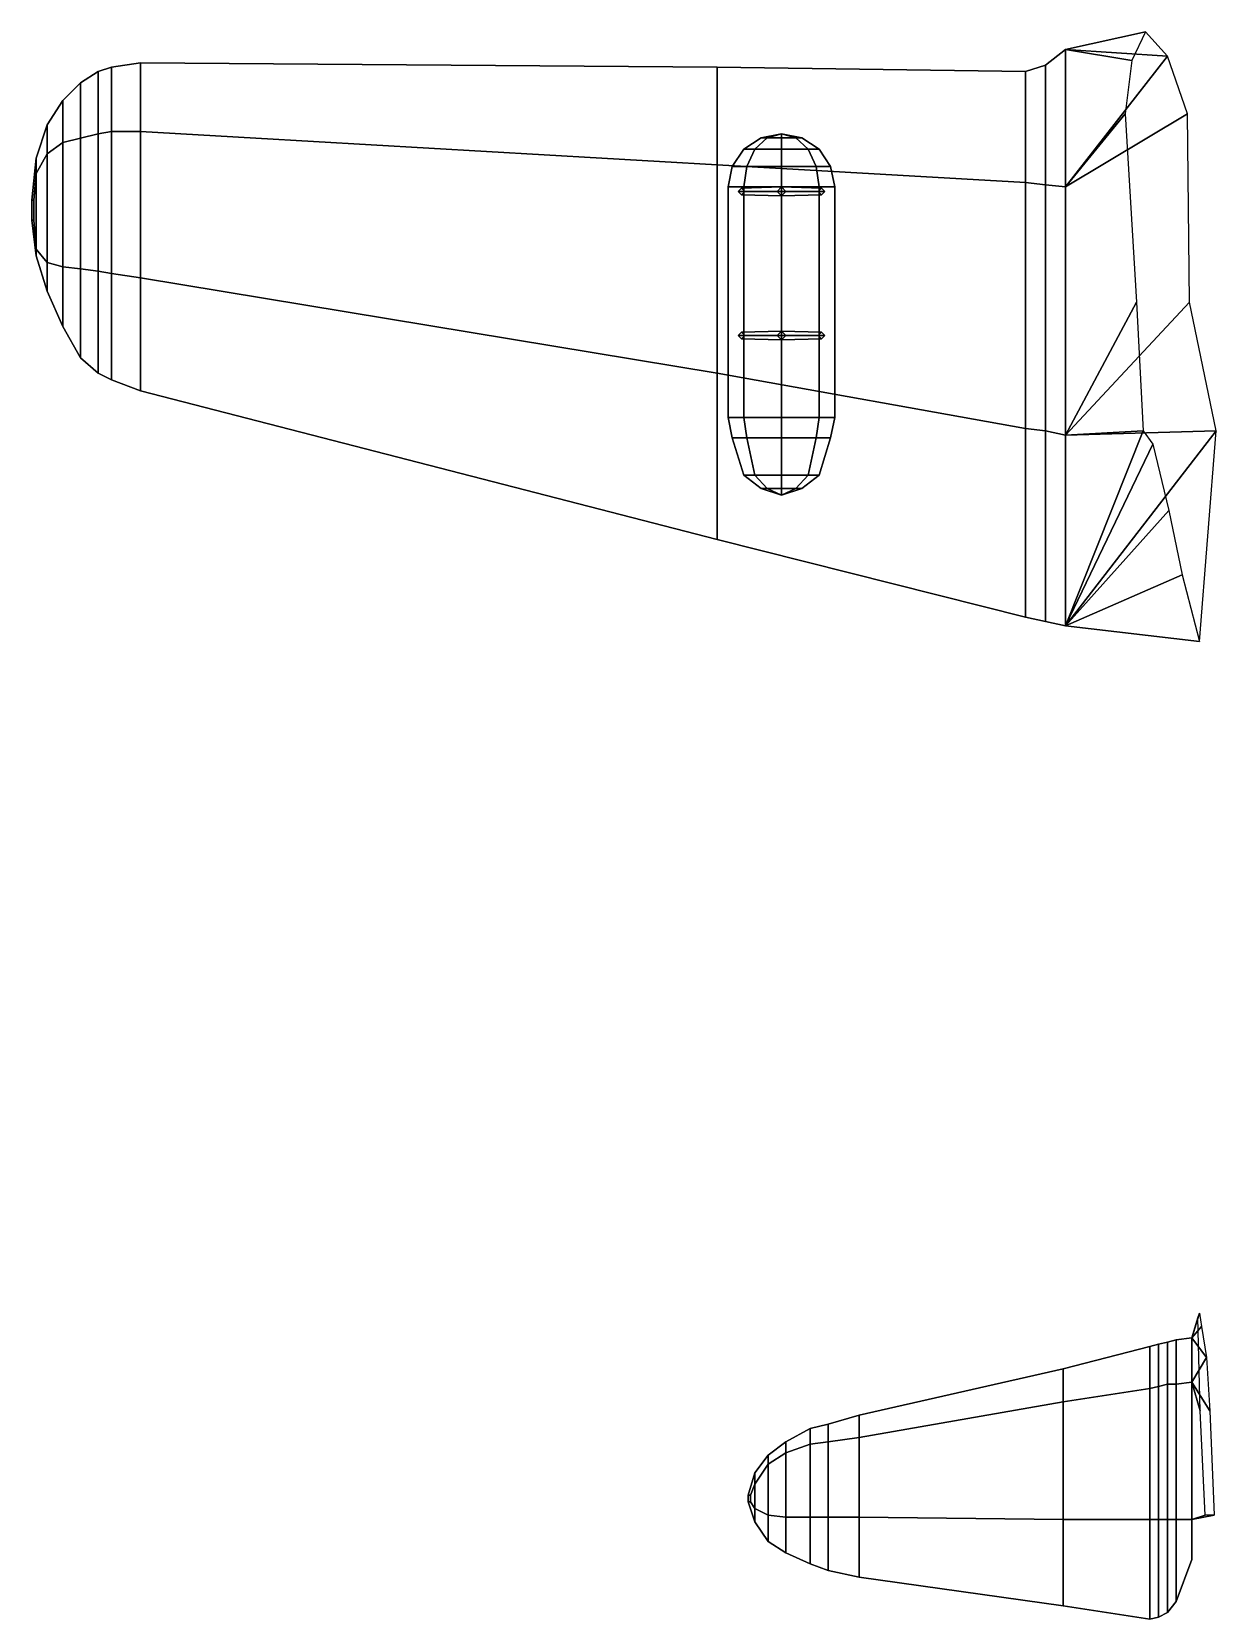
# Model space of a CAD drawing. Extents: x -5.39 to -0.05, y -4.24 to 2.92.
import ezdxf

# ---------------------------------------------------------------- set-up
doc = ezdxf.new("R2010")
doc.units = 0
doc.layers.add('WING2', color=1, linetype='CONTINUOUS')

msp = doc.modelspace()

# ---------------------------------------------------------------- linework, layer by layer
at = {"layer": 'WING2'}
for points in [[(-0.73, 2.84, -0.33), (-0.269, 2.81, -0.5469), (-0.3691, 2.92, -0.4783), (-0.73, 2.84, -0.33)], [(-0.73, 2.84, -0.33), (-0.3691, 2.92, -0.4783), (-0.4307, 2.79, -0.3748), (-0.73, 2.84, -0.33)], [(-0.82, 2.77, -0.32), (-0.73, 2.84, -0.33), (-0.73, 2.22, -0.13), (-0.82, 2.23, -0.12)], [(-0.82, 2.23, -0.53), (-0.73, 2.22, -0.54), (-0.73, 2.84, -0.33), (-0.82, 2.77, -0.32)], [(-0.73, 2.84, -0.33), (-0.73, 2.22, -0.54), (-0.269, 2.81, -0.5469), (-0.73, 2.84, -0.33)], [(-0.73, 2.84, -0.33), (-0.4307, 2.79, -0.3748), (-0.46, 2.55, -0.24), (-0.73, 2.22, -0.13)], [(-0.73, 2.22, -0.54), (-0.18, 2.55, -0.57), (-0.269, 2.81, -0.5469), (-0.73, 2.22, -0.54)], [(-5.17, 2.44, 0.06), (-5.09, 2.46, 0.05), (-5.09, 2.74, 0.12), (-5.17, 2.69, 0.13)], [(-5.17, 2.69, 0.13), (-5.09, 2.74, 0.12), (-5.09, 2.46, 0.19), (-5.17, 2.44, 0.2)], [(-5.09, 2.46, 0.05), (-5.03, 2.47, 0.04), (-5.03, 2.76, 0.11), (-5.09, 2.74, 0.12)], [(-5.09, 2.74, 0.12), (-5.03, 2.76, 0.11), (-5.03, 2.47, 0.19), (-5.09, 2.46, 0.19)], [(-5.03, 2.47, 0.04), (-4.9, 2.47, 0.02), (-4.9, 2.78, 0.1), (-5.03, 2.76, 0.11)], [(-5.03, 2.76, 0.11), (-4.9, 2.78, 0.1), (-4.9, 2.47, 0.18), (-5.03, 2.47, 0.19)], [(-4.9, 2.47, 0.02), (-2.3, 2.32, -0.33), (-2.3, 2.76, -0.16), (-4.9, 2.78, 0.1)], [(-4.9, 2.78, 0.1), (-2.3, 2.76, -0.16), (-2.3, 2.32), (-4.9, 2.47, 0.18)], [(-2.3, 2.76, -0.16), (-0.91, 2.74, -0.31), (-0.91, 2.24, -0.11), (-2.3, 2.32)], [(-2.3, 2.32, -0.33), (-0.91, 2.24, -0.52), (-0.91, 2.74, -0.31), (-2.3, 2.76, -0.16)], [(-0.91, 2.74, -0.31), (-0.82, 2.77, -0.32), (-0.82, 2.23, -0.12), (-0.91, 2.24, -0.11)], [(-0.91, 2.24, -0.52), (-0.82, 2.23, -0.53), (-0.82, 2.77, -0.32), (-0.91, 2.74, -0.31)], [(-5.25, 2.42, 0.08), (-5.17, 2.44, 0.06), (-5.17, 2.69, 0.13), (-5.25, 2.61, 0.14)], [(-5.25, 2.61, 0.14), (-5.17, 2.69, 0.13), (-5.17, 2.44, 0.2), (-5.25, 2.42, 0.2)], [(-5.32, 2.37, 0.1), (-5.25, 2.42, 0.08), (-5.25, 2.61, 0.14), (-5.32, 2.5, 0.15)], [(-5.32, 2.5, 0.15), (-5.25, 2.61, 0.14), (-5.25, 2.42, 0.2), (-5.32, 2.37, 0.19)], [(-0.46, 2.55, -0.24), (-0.41, 1.7, -0.24), (-0.73, 1.1, -0.13), (-0.73, 2.22, -0.13)], [(-0.73, 1.1, -0.54), (-0.17, 1.7, -0.57), (-0.18, 2.55, -0.57), (-0.73, 2.22, -0.54)], [(-5.37, 2.28, 0.12), (-5.32, 2.37, 0.1), (-5.32, 2.5, 0.15), (-5.37, 2.35, 0.15)], [(-5.37, 2.35, 0.15), (-5.32, 2.5, 0.15), (-5.32, 2.37, 0.19), (-5.37, 2.28, 0.19)], [(-5.25, 1.86, 0.08), (-5.17, 1.85, 0.06), (-5.17, 2.44, 0.06), (-5.25, 2.42, 0.08)], [(-5.17, 2.44, 0.2), (-5.17, 1.85, 0.2), (-5.25, 1.86, 0.2), (-5.25, 2.42, 0.2)], [(-5.17, 1.85, 0.06), (-5.09, 1.84, 0.05), (-5.09, 2.46, 0.05), (-5.17, 2.44, 0.06)], [(-5.09, 2.46, 0.19), (-5.09, 1.84, 0.19), (-5.17, 1.85, 0.2), (-5.17, 2.44, 0.2)], [(-5.09, 1.84, 0.05), (-5.03, 1.83, 0.04), (-5.03, 2.47, 0.04), (-5.09, 2.46, 0.05)], [(-5.03, 2.47, 0.19), (-5.03, 1.83, 0.19), (-5.09, 1.84, 0.19), (-5.09, 2.46, 0.19)], [(-5.03, 1.83, 0.04), (-4.9, 1.81, 0.02), (-4.9, 2.47, 0.02), (-5.03, 2.47, 0.04)], [(-4.9, 2.47, 0.18), (-4.9, 1.81, 0.18), (-5.03, 1.83, 0.19), (-5.03, 2.47, 0.19)], [(-4.9, 1.81, 0.02), (-2.3, 1.38, -0.33), (-2.3, 2.32, -0.33), (-4.9, 2.47, 0.02)], [(-2.3, 2.32), (-2.3, 1.38), (-4.9, 1.81, 0.18), (-4.9, 2.47, 0.18)], [(-2.0749, 2.4417, -0.7751), (-2.13, 2.3897, -0.72), (-2.1797, 2.3897, -0.84), (-2.1018, 2.4417, -0.84)], [(-2.1018, 2.4417, -0.84), (-2.1797, 2.3897, -0.84), (-2.13, 2.3897, -0.96), (-2.0749, 2.4417, -0.9049)], [(-2.01, 2.4417, -0.7482), (-2.01, 2.3897, -0.6703), (-2.13, 2.3897, -0.72), (-2.0749, 2.4417, -0.7751)], [(-2.0749, 2.4417, -0.9049), (-2.13, 2.3897, -0.96), (-2.01, 2.3897, -1.0097), (-2.01, 2.4417, -0.9318)], [(-2.01, 2.46, -0.84), (-2.0749, 2.4417, -0.7751), (-2.1018, 2.4417, -0.84), (-2.01, 2.46, -0.84)], [(-2.01, 2.46, -0.84), (-2.1018, 2.4417, -0.84), (-2.0749, 2.4417, -0.9049), (-2.01, 2.46, -0.84)], [(-2.01, 2.46, -0.84), (-2.01, 2.4417, -0.7482), (-2.0749, 2.4417, -0.7751), (-2.01, 2.46, -0.84)], [(-2.01, 2.46, -0.84), (-2.0749, 2.4417, -0.9049), (-2.01, 2.4417, -0.9318), (-2.01, 2.46, -0.84)], [(-2.01, 2.46, -0.84), (-1.9451, 2.4417, -0.7751), (-2.01, 2.4417, -0.7482), (-2.01, 2.46, -0.84)], [(-2.01, 2.46, -0.84), (-1.9182, 2.4417, -0.84), (-1.9451, 2.4417, -0.7751), (-2.01, 2.46, -0.84)], [(-2.01, 2.46, -0.84), (-1.9451, 2.4417, -0.9049), (-1.9182, 2.4417, -0.84), (-2.01, 2.46, -0.84)], [(-2.01, 2.46, -0.84), (-2.01, 2.4417, -0.9318), (-1.9451, 2.4417, -0.9049), (-2.01, 2.46, -0.84)], [(-1.9451, 2.4417, -0.7751), (-1.89, 2.3897, -0.72), (-2.01, 2.3897, -0.6703), (-2.01, 2.4417, -0.7482)], [(-2.01, 2.4417, -0.9318), (-2.01, 2.3897, -1.0097), (-1.89, 2.3897, -0.96), (-1.9451, 2.4417, -0.9049)], [(-1.9182, 2.4417, -0.84), (-1.8403, 2.3897, -0.84), (-1.89, 2.3897, -0.72), (-1.9451, 2.4417, -0.7751)], [(-1.9451, 2.4417, -0.9049), (-1.89, 2.3897, -0.96), (-1.8403, 2.3897, -0.84), (-1.9182, 2.4417, -0.84)], [(-5.32, 2.37, 0.19), (-5.32, 1.88, 0.19), (-5.37, 1.94, 0.19), (-5.37, 2.28, 0.19)], [(-5.37, 1.94, 0.12), (-5.32, 1.88, 0.1), (-5.32, 2.37, 0.1), (-5.37, 2.28, 0.12)], [(-5.32, 1.88, 0.1), (-5.25, 1.86, 0.08), (-5.25, 2.42, 0.08), (-5.32, 2.37, 0.1)], [(-5.25, 2.42, 0.2), (-5.25, 1.86, 0.2), (-5.32, 1.88, 0.19), (-5.32, 2.37, 0.19)], [(-2.1797, 2.3897, -0.84), (-2.2317, 2.3118, -0.84), (-2.1668, 2.3118, -0.9968), (-2.13, 2.3897, -0.96)], [(-2.13, 2.3897, -0.72), (-2.1668, 2.3118, -0.6832), (-2.2317, 2.3118, -0.84), (-2.1797, 2.3897, -0.84)], [(-2.13, 2.3897, -0.96), (-2.1668, 2.3118, -0.9968), (-2.01, 2.3118, -1.0617), (-2.01, 2.3897, -1.0097)], [(-2.01, 2.3897, -0.6703), (-2.01, 2.3118, -0.6183), (-2.1668, 2.3118, -0.6832), (-2.13, 2.3897, -0.72)], [(-2.01, 2.3897, -1.0097), (-2.01, 2.3118, -1.0617), (-1.8532, 2.3118, -0.9968), (-1.89, 2.3897, -0.96)], [(-1.89, 2.3897, -0.72), (-1.8532, 2.3118, -0.6832), (-2.01, 2.3118, -0.6183), (-2.01, 2.3897, -0.6703)], [(-1.89, 2.3897, -0.96), (-1.8532, 2.3118, -0.9968), (-1.7883, 2.3118, -0.84), (-1.8403, 2.3897, -0.84)], [(-1.8403, 2.3897, -0.84), (-1.7883, 2.3118, -0.84), (-1.8532, 2.3118, -0.6832), (-1.89, 2.3897, -0.72)], [(-5.38, 2.16, 0.13), (-5.37, 2.28, 0.12), (-5.37, 2.35, 0.15), (-5.39, 2.16, 0.15)], [(-5.39, 2.16, 0.15), (-5.37, 2.35, 0.15), (-5.37, 2.28, 0.19), (-5.38, 2.16, 0.18)], [(-0.91, 2.24, -0.11), (-0.91, 1.13, -0.11), (-2.3, 1.38), (-2.3, 2.32)], [(-2.3, 1.38, -0.33), (-0.91, 1.13, -0.52), (-0.91, 2.24, -0.52), (-2.3, 2.32, -0.33)], [(-2.1668, 2.3118, -0.6832), (-2.1797, 2.22, -0.6703), (-2.25, 2.22, -0.84), (-2.2317, 2.3118, -0.84)], [(-2.2317, 2.3118, -0.84), (-2.25, 2.22, -0.84), (-2.1797, 2.22, -1.0097), (-2.1668, 2.3118, -0.9968)], [(-2.1668, 2.3118, -0.9968), (-2.1797, 2.22, -1.0097), (-2.01, 2.22, -1.08), (-2.01, 2.3118, -1.0617)], [(-2.01, 2.3118, -0.6183), (-2.01, 2.22, -0.6), (-2.1797, 2.22, -0.6703), (-2.1668, 2.3118, -0.6832)], [(-2.01, 2.3118, -1.0617), (-2.01, 2.22, -1.08), (-1.8403, 2.22, -1.0097), (-1.8532, 2.3118, -0.9968)], [(-1.8532, 2.3118, -0.6832), (-1.8403, 2.22, -0.6703), (-2.01, 2.22, -0.6), (-2.01, 2.3118, -0.6183)], [(-1.7883, 2.3118, -0.84), (-1.77, 2.22, -0.84), (-1.8403, 2.22, -0.6703), (-1.8532, 2.3118, -0.6832)], [(-1.8532, 2.3118, -0.9968), (-1.8403, 2.22, -1.0097), (-1.77, 2.22, -0.84), (-1.7883, 2.3118, -0.84)], [(-5.37, 2.28, 0.19), (-5.37, 1.94, 0.19), (-5.38, 2.07, 0.18), (-5.38, 2.16, 0.18)], [(-5.38, 2.07, 0.13), (-5.37, 1.94, 0.12), (-5.37, 2.28, 0.12), (-5.38, 2.16, 0.13)], [(-2.25, 2.22, -0.84), (-2.1797, 2.22, -0.6703), (-2.1797, 1.18, -0.6703), (-2.25, 1.18, -0.84)], [(-2.1797, 2.22, -1.0097), (-2.25, 2.22, -0.84), (-2.25, 1.18, -0.84), (-2.1797, 1.18, -1.0097)], [(-2.01, 2.22, -0.57), (-2.03, 2.2, -0.57), (-2.205, 2.2, -0.67), (-2.19, 2.215, -0.67)], [(-2.01, 2.2, -0.5808), (-2.01, 2.22, -0.57), (-2.19, 2.215, -0.67), (-2.175, 2.2, -0.67)], [(-2.01, 2.22, -1.08), (-2.1797, 2.22, -1.0097), (-2.1797, 1.18, -1.0097), (-2.01, 1.18, -1.08)], [(-2.1797, 2.22, -0.6703), (-2.01, 2.22, -0.6), (-2.01, 1.18, -0.6), (-2.1797, 1.18, -0.6703)], [(-2.03, 2.2, -0.57), (-2.01, 2.22, -0.57), (-2.01, 2.22, -0.36), (-2.03, 2.2, -0.36)], [(-1.8403, 2.22, -1.0097), (-2.01, 2.22, -1.08), (-2.01, 1.18, -1.08), (-1.8403, 1.18, -1.0097)], [(-2.01, 2.22, -0.57), (-1.99, 2.2, -0.57), (-1.99, 2.2, -0.37), (-2.01, 2.22, -0.36)], [(-2.01, 2.22, -0.6), (-1.8403, 2.22, -0.6703), (-1.8403, 1.18, -0.6703), (-2.01, 1.18, -0.6)], [(-1.99, 2.2, -0.57), (-2.01, 2.22, -0.57), (-1.83, 2.215, -0.67), (-1.815, 2.2, -0.67)], [(-2.01, 2.22, -0.57), (-2.01, 2.2, -0.5808), (-1.845, 2.2, -0.67), (-1.83, 2.215, -0.67)], [(-1.8403, 2.22, -0.6703), (-1.77, 2.22, -0.84), (-1.77, 1.18, -0.84), (-1.8403, 1.18, -0.6703)], [(-1.77, 2.22, -0.84), (-1.8403, 2.22, -1.0097), (-1.8403, 1.18, -1.0097), (-1.77, 1.18, -0.84)], [(-0.91, 1.13, -0.52), (-0.82, 1.12, -0.53), (-0.82, 2.23, -0.53), (-0.91, 2.24, -0.52)], [(-0.82, 2.23, -0.12), (-0.82, 1.12, -0.12), (-0.91, 1.13, -0.11), (-0.91, 2.24, -0.11)], [(-0.82, 1.12, -0.53), (-0.73, 1.1, -0.54), (-0.73, 2.22, -0.54), (-0.82, 2.23, -0.53)], [(-0.73, 2.22, -0.13), (-0.73, 1.1, -0.13), (-0.82, 1.12, -0.12), (-0.82, 2.23, -0.12)], [(-5.39, 2.16, 0.15), (-5.39, 2.07, 0.15), (-5.38, 2.07, 0.13), (-5.38, 2.16, 0.13)], [(-5.38, 2.16, 0.18), (-5.38, 2.07, 0.18), (-5.39, 2.07, 0.15), (-5.39, 2.16, 0.15)], [(-2.03, 2.2, -0.57), (-2.01, 2.18, -0.57), (-2.19, 2.185, -0.67), (-2.205, 2.2, -0.67)], [(-2.01, 2.18, -0.57), (-2.01, 2.2, -0.5808), (-2.175, 2.2, -0.67), (-2.19, 2.185, -0.67)], [(-2.01, 2.18, -0.57), (-2.03, 2.2, -0.57), (-2.03, 2.2, -0.36), (-2.01, 2.18, -0.36)], [(-1.99, 2.2, -0.57), (-2.01, 2.18, -0.57), (-2.01, 2.18, -0.36), (-1.99, 2.2, -0.37)], [(-2.01, 2.2, -0.5808), (-2.01, 2.18, -0.57), (-1.83, 2.185, -0.67), (-1.845, 2.2, -0.67)], [(-2.01, 2.18, -0.57), (-1.99, 2.2, -0.57), (-1.815, 2.2, -0.67), (-1.83, 2.185, -0.67)], [(-5.39, 2.07, 0.15), (-5.37, 1.91, 0.15), (-5.37, 1.94, 0.12), (-5.38, 2.07, 0.13)], [(-5.38, 2.07, 0.18), (-5.37, 1.94, 0.19), (-5.37, 1.91, 0.15), (-5.39, 2.07, 0.15)], [(-5.37, 1.91, 0.15), (-5.32, 1.75, 0.15), (-5.32, 1.88, 0.1), (-5.37, 1.94, 0.12)], [(-5.37, 1.94, 0.19), (-5.32, 1.88, 0.19), (-5.32, 1.75, 0.15), (-5.37, 1.91, 0.15)], [(-5.32, 1.75, 0.15), (-5.25, 1.59, 0.14), (-5.25, 1.86, 0.08), (-5.32, 1.88, 0.1)], [(-5.32, 1.88, 0.19), (-5.25, 1.86, 0.2), (-5.25, 1.59, 0.14), (-5.32, 1.75, 0.15)], [(-5.25, 1.59, 0.14), (-5.17, 1.45, 0.13), (-5.17, 1.85, 0.06), (-5.25, 1.86, 0.08)], [(-5.25, 1.86, 0.2), (-5.17, 1.85, 0.2), (-5.17, 1.45, 0.13), (-5.25, 1.59, 0.14)], [(-5.17, 1.45, 0.13), (-5.09, 1.38, 0.12), (-5.09, 1.84, 0.05), (-5.17, 1.85, 0.06)], [(-5.17, 1.85, 0.2), (-5.09, 1.84, 0.19), (-5.09, 1.38, 0.12), (-5.17, 1.45, 0.13)], [(-5.09, 1.38, 0.12), (-5.03, 1.35, 0.11), (-5.03, 1.83, 0.04), (-5.09, 1.84, 0.05)], [(-5.09, 1.84, 0.19), (-5.03, 1.83, 0.19), (-5.03, 1.35, 0.11), (-5.09, 1.38, 0.12)], [(-5.03, 1.35, 0.11), (-4.9, 1.3, 0.1), (-4.9, 1.81, 0.02), (-5.03, 1.83, 0.04)], [(-5.03, 1.83, 0.19), (-4.9, 1.81, 0.18), (-4.9, 1.3, 0.1), (-5.03, 1.35, 0.11)], [(-4.9, 1.81, 0.18), (-2.3, 1.38), (-2.3, 0.63, -0.16), (-4.9, 1.3, 0.1)], [(-4.9, 1.3, 0.1), (-2.3, 0.63, -0.16), (-2.3, 1.38, -0.33), (-4.9, 1.81, 0.02)], [(-0.73, 1.1, -0.54), (-0.05, 1.12, -0.6), (-0.17, 1.7, -0.57), (-0.73, 1.1, -0.54)], [(-0.41, 1.7, -0.24), (-0.38, 1.12, -0.23), (-0.73, 1.1, -0.13)], [(-2.01, 1.57, -0.57), (-2.03, 1.55, -0.57), (-2.205, 1.55, -0.67), (-2.19, 1.565, -0.67)], [(-2.03, 1.55, -0.57), (-2.01, 1.53, -0.57), (-2.19, 1.535, -0.67), (-2.205, 1.55, -0.67)], [(-2.01, 1.55, -0.5808), (-2.01, 1.57, -0.57), (-2.19, 1.565, -0.67), (-2.175, 1.55, -0.67)], [(-2.01, 1.53, -0.57), (-2.01, 1.55, -0.5808), (-2.175, 1.55, -0.67), (-2.19, 1.535, -0.67)], [(-2.03, 1.55, -0.57), (-2.01, 1.57, -0.57), (-2.01, 1.57, -0.36), (-2.03, 1.55, -0.36)], [(-2.01, 1.53, -0.57), (-2.03, 1.55, -0.57), (-2.03, 1.55, -0.36), (-2.01, 1.53, -0.36)], [(-2.01, 1.57, -0.57), (-1.99, 1.55, -0.57), (-1.99, 1.55, -0.37), (-2.01, 1.57, -0.36)], [(-2.01, 1.57, -0.57), (-2.01, 1.55, -0.5808), (-1.845, 1.55, -0.67), (-1.83, 1.565, -0.67)], [(-1.99, 1.55, -0.57), (-2.01, 1.57, -0.57), (-1.83, 1.565, -0.67), (-1.815, 1.55, -0.67)], [(-1.99, 1.55, -0.57), (-2.01, 1.53, -0.57), (-2.01, 1.53, -0.36), (-1.99, 1.55, -0.37)], [(-2.01, 1.53, -0.57), (-1.99, 1.55, -0.57), (-1.815, 1.55, -0.67), (-1.83, 1.535, -0.67)], [(-2.01, 1.55, -0.5808), (-2.01, 1.53, -0.57), (-1.83, 1.535, -0.67), (-1.845, 1.55, -0.67)], [(-2.3, 1.38), (-0.91, 1.13, -0.11), (-0.91, 0.28, -0.31), (-2.3, 0.63, -0.16)], [(-2.3, 0.63, -0.16), (-0.91, 0.28, -0.31), (-0.91, 1.13, -0.52), (-2.3, 1.38, -0.33)], [(-2.2317, 1.0882, -0.84), (-2.25, 1.18, -0.84), (-2.1797, 1.18, -0.6703), (-2.1668, 1.0882, -0.6832)], [(-2.1668, 1.0882, -0.9968), (-2.1797, 1.18, -1.0097), (-2.25, 1.18, -0.84), (-2.2317, 1.0882, -0.84)], [(-2.01, 1.0882, -1.0617), (-2.01, 1.18, -1.08), (-2.1797, 1.18, -1.0097), (-2.1668, 1.0882, -0.9968)], [(-2.1668, 1.0882, -0.6832), (-2.1797, 1.18, -0.6703), (-2.01, 1.18, -0.6), (-2.01, 1.0882, -0.6183)], [(-1.8532, 1.0882, -0.9968), (-1.8403, 1.18, -1.0097), (-2.01, 1.18, -1.08), (-2.01, 1.0882, -1.0617)], [(-2.01, 1.0882, -0.6183), (-2.01, 1.18, -0.6), (-1.8403, 1.18, -0.6703), (-1.8532, 1.0882, -0.6832)], [(-1.8532, 1.0882, -0.6832), (-1.8403, 1.18, -0.6703), (-1.77, 1.18, -0.84), (-1.7883, 1.0882, -0.84)], [(-1.7883, 1.0882, -0.84), (-1.77, 1.18, -0.84), (-1.8403, 1.18, -1.0097), (-1.8532, 1.0882, -0.9968)], [(-2.1797, 0.92, -0.84), (-2.2317, 1.0882, -0.84), (-2.1668, 1.0882, -0.6832), (-2.13, 0.92, -0.72)], [(-2.13, 0.92, -0.96), (-2.1668, 1.0882, -0.9968), (-2.2317, 1.0882, -0.84), (-2.1797, 0.92, -0.84)], [(-2.01, 0.92, -1.0097), (-2.01, 1.0882, -1.0617), (-2.1668, 1.0882, -0.9968), (-2.13, 0.92, -0.96)], [(-2.13, 0.92, -0.72), (-2.1668, 1.0882, -0.6832), (-2.01, 1.0882, -0.6183), (-2.01, 0.92, -0.6703)], [(-1.89, 0.92, -0.96), (-1.8532, 1.0882, -0.9968), (-2.01, 1.0882, -1.0617), (-2.01, 0.92, -1.0097)], [(-2.01, 0.92, -0.6703), (-2.01, 1.0882, -0.6183), (-1.8532, 1.0882, -0.6832), (-1.89, 0.92, -0.72)], [(-1.89, 0.92, -0.72), (-1.8532, 1.0882, -0.6832), (-1.7883, 1.0882, -0.84), (-1.8403, 0.92, -0.84)], [(-1.8403, 0.92, -0.84), (-1.7883, 1.0882, -0.84), (-1.8532, 1.0882, -0.9968), (-1.89, 0.92, -0.96)], [(-0.91, 0.28, -0.31), (-0.82, 0.26, -0.32), (-0.82, 1.12, -0.53), (-0.91, 1.13, -0.52)], [(-0.91, 1.13, -0.11), (-0.82, 1.12, -0.12), (-0.82, 0.26, -0.32), (-0.91, 0.28, -0.31)], [(-0.82, 0.26, -0.32), (-0.73, 0.24, -0.33), (-0.73, 1.1, -0.54), (-0.82, 1.12, -0.53)], [(-0.82, 1.12, -0.12), (-0.73, 1.1, -0.13), (-0.73, 0.24, -0.33), (-0.82, 0.26, -0.32)], [(-0.73, 0.24, -0.33), (-0.1256, 0.17, -0.5067), (-0.05, 1.12, -0.6), (-0.73, 0.24, -0.33)], [(-0.73, 0.24, -0.33), (-0.05, 1.12, -0.6), (-0.73, 1.1, -0.54), (-0.73, 0.24, -0.33)], [(-0.38, 1.12, -0.23), (-0.73, 0.24, -0.33), (-0.73, 1.1, -0.13)], [(-0.3361, 1.06, -0.3372), (-0.73, 0.24, -0.33), (-0.38, 1.12, -0.23)], [(-0.2632, 0.76, -0.4132), (-0.73, 0.24, -0.33), (-0.3361, 1.06, -0.3372)], [(-2.1018, 0.86, -0.84), (-2.1797, 0.92, -0.84), (-2.13, 0.92, -0.72), (-2.0749, 0.86, -0.7751)], [(-2.0749, 0.86, -0.9049), (-2.13, 0.92, -0.96), (-2.1797, 0.92, -0.84), (-2.1018, 0.86, -0.84)], [(-2.0749, 0.86, -0.7751), (-2.13, 0.92, -0.72), (-2.01, 0.92, -0.6703), (-2.01, 0.86, -0.7482)], [(-2.01, 0.86, -0.9318), (-2.01, 0.92, -1.0097), (-2.13, 0.92, -0.96), (-2.0749, 0.86, -0.9049)], [(-2.01, 0.83, -0.84), (-2.1018, 0.86, -0.84), (-2.0749, 0.86, -0.7751), (-2.01, 0.83, -0.84)], [(-2.01, 0.83, -0.84), (-2.0749, 0.86, -0.9049), (-2.1018, 0.86, -0.84), (-2.01, 0.83, -0.84)], [(-2.01, 0.83, -0.84), (-2.0749, 0.86, -0.7751), (-2.01, 0.86, -0.7482), (-2.01, 0.83, -0.84)], [(-2.01, 0.83, -0.84), (-2.01, 0.86, -0.9318), (-2.0749, 0.86, -0.9049), (-2.01, 0.83, -0.84)], [(-2.01, 0.86, -0.7482), (-2.01, 0.92, -0.6703), (-1.89, 0.92, -0.72), (-1.9451, 0.86, -0.7751)], [(-1.9451, 0.86, -0.9049), (-1.89, 0.92, -0.96), (-2.01, 0.92, -1.0097), (-2.01, 0.86, -0.9318)], [(-2.01, 0.83, -0.84), (-1.9451, 0.86, -0.7751), (-1.9182, 0.86, -0.84), (-2.01, 0.83, -0.84)], [(-2.01, 0.83, -0.84), (-2.01, 0.86, -0.7482), (-1.9451, 0.86, -0.7751), (-2.01, 0.83, -0.84)], [(-2.01, 0.83, -0.84), (-1.9451, 0.86, -0.9049), (-2.01, 0.86, -0.9318), (-2.01, 0.83, -0.84)], [(-2.01, 0.83, -0.84), (-1.9182, 0.86, -0.84), (-1.9451, 0.86, -0.9049), (-2.01, 0.83, -0.84)], [(-1.9451, 0.86, -0.7751), (-1.89, 0.92, -0.72), (-1.8403, 0.92, -0.84), (-1.9182, 0.86, -0.84)], [(-1.9182, 0.86, -0.84), (-1.8403, 0.92, -0.84), (-1.89, 0.92, -0.96), (-1.9451, 0.86, -0.9049)], [(-0.2036, 0.47, -0.4596), (-0.73, 0.24, -0.33), (-0.2632, 0.76, -0.4132)], [(-0.1256, 0.17, -0.5067), (-0.73, 0.24, -0.33), (-0.2036, 0.47, -0.4596)], [(-0.16, -2.97, 0.19), (-0.1336, -2.88, 0.1768), (-0.1258, -2.86, 0.2258), (-0.16, -2.97, 0.19)], [(-0.16, -2.97, 0.19), (-0.1258, -2.86, 0.2258), (-0.116, -2.92, 0.2621), (-0.16, -2.97, 0.19)], [(-0.16, -3.17, 0.12), (-0.1222, -3.3, 0.1), (-0.1336, -2.88, 0.1768), (-0.16, -2.97, 0.19)], [(-0.16, -2.97, 0.19), (-0.116, -2.92, 0.2621), (-0.0934, -3.06, 0.2935), (-0.16, -2.97, 0.19)], [(-0.35, -3.01, 0.19), (-0.31, -3, 0.19), (-0.31, -3.19, 0.26), (-0.35, -3.2, 0.26)], [(-0.35, -3.2, 0.13), (-0.31, -3.19, 0.13), (-0.31, -3, 0.19), (-0.35, -3.01, 0.19)], [(-0.31, -3, 0.19), (-0.27, -2.99, 0.19), (-0.27, -3.18, 0.26), (-0.31, -3.19, 0.26)], [(-0.31, -3.19, 0.13), (-0.27, -3.18, 0.13), (-0.27, -2.99, 0.19), (-0.31, -3, 0.19)], [(-0.27, -2.99, 0.19), (-0.23, -2.98, 0.19), (-0.23, -3.18, 0.27), (-0.27, -3.18, 0.26)], [(-0.27, -3.18, 0.13), (-0.23, -3.18, 0.12), (-0.23, -2.98, 0.19), (-0.27, -2.99, 0.19)], [(-0.23, -2.98, 0.19), (-0.16, -2.97, 0.19), (-0.16, -3.17, 0.27), (-0.23, -3.18, 0.27)], [(-0.23, -3.18, 0.12), (-0.16, -3.17, 0.12), (-0.16, -2.97, 0.19), (-0.23, -2.98, 0.19)], [(-0.16, -2.97, 0.19), (-0.0934, -3.06, 0.2935), (-0.16, -3.17, 0.27), (-0.16, -2.97, 0.19)], [(-0.74, -3.11, 0.19), (-0.35, -3.01, 0.19), (-0.35, -3.2, 0.26), (-0.74, -3.26, 0.26)], [(-0.74, -3.26, 0.13), (-0.35, -3.2, 0.13), (-0.35, -3.01, 0.19), (-0.74, -3.11, 0.19)], [(-0.0934, -3.06, 0.2935), (-0.0789, -3.3, 0.3066), (-0.16, -3.17, 0.27), (-0.0934, -3.06, 0.2935)], [(-1.66, -3.32, 0.2), (-0.74, -3.11, 0.19), (-0.74, -3.26, 0.26), (-1.66, -3.42, 0.25)], [(-1.66, -3.42, 0.15), (-0.74, -3.26, 0.13), (-0.74, -3.11, 0.19), (-1.66, -3.32, 0.2)], [(-0.35, -3.2, 0.26), (-0.35, -3.79, 0.26), (-0.74, -3.79, 0.26), (-0.74, -3.26, 0.26)], [(-0.74, -3.79, 0.13), (-0.35, -3.79, 0.13), (-0.35, -3.2, 0.13), (-0.74, -3.26, 0.13)], [(-0.31, -3.19, 0.26), (-0.31, -3.79, 0.26), (-0.35, -3.79, 0.26), (-0.35, -3.2, 0.26)], [(-0.35, -3.79, 0.13), (-0.31, -3.79, 0.13), (-0.31, -3.19, 0.13), (-0.35, -3.2, 0.13)], [(-0.27, -3.18, 0.26), (-0.27, -3.79, 0.26), (-0.31, -3.79, 0.26), (-0.31, -3.19, 0.26)], [(-0.31, -3.79, 0.13), (-0.27, -3.79, 0.13), (-0.27, -3.18, 0.13), (-0.31, -3.19, 0.13)], [(-0.23, -3.18, 0.27), (-0.23, -3.79, 0.27), (-0.27, -3.79, 0.26), (-0.27, -3.18, 0.26)], [(-0.27, -3.79, 0.13), (-0.23, -3.79, 0.12), (-0.23, -3.18, 0.12), (-0.27, -3.18, 0.13)], [(-0.16, -3.17, 0.27), (-0.16, -3.79, 0.27), (-0.23, -3.79, 0.27), (-0.23, -3.18, 0.27)], [(-0.23, -3.79, 0.12), (-0.16, -3.79, 0.12), (-0.16, -3.17, 0.12), (-0.23, -3.18, 0.12)], [(-0.0789, -3.3, 0.3066), (-0.06, -3.77, 0.3), (-0.16, -3.79, 0.27), (-0.16, -3.17, 0.27)], [(-0.16, -3.79, 0.12), (-0.1, -3.77, 0.05), (-0.1222, -3.3, 0.1), (-0.16, -3.17, 0.12)], [(-0.74, -3.26, 0.26), (-0.74, -3.79, 0.26), (-1.66, -3.78, 0.25), (-1.66, -3.42, 0.25)], [(-1.66, -3.78, 0.15), (-0.74, -3.79, 0.13), (-0.74, -3.26, 0.13), (-1.66, -3.42, 0.15)], [(-1.88, -3.45, 0.16), (-1.8, -3.44, 0.16), (-1.8, -3.36, 0.21), (-1.88, -3.38, 0.21)], [(-1.88, -3.38, 0.21), (-1.8, -3.36, 0.21), (-1.8, -3.44, 0.25), (-1.88, -3.45, 0.25)], [(-1.8, -3.36, 0.21), (-1.66, -3.32, 0.2), (-1.66, -3.42, 0.25), (-1.8, -3.44, 0.25)], [(-1.8, -3.44, 0.16), (-1.66, -3.42, 0.15), (-1.66, -3.32, 0.2), (-1.8, -3.36, 0.21)], [(-1.99, -3.49, 0.17), (-1.88, -3.45, 0.16), (-1.88, -3.38, 0.21), (-1.99, -3.44, 0.21)], [(-1.99, -3.44, 0.21), (-1.88, -3.38, 0.21), (-1.88, -3.45, 0.25), (-1.99, -3.49, 0.25)], [(-1.66, -3.42, 0.25), (-1.66, -3.78, 0.25), (-1.8, -3.78, 0.25), (-1.8, -3.44, 0.25)], [(-1.8, -3.78, 0.16), (-1.66, -3.78, 0.15), (-1.66, -3.42, 0.15), (-1.8, -3.44, 0.16)], [(-2.13, -3.63, 0.19), (-2.07, -3.54, 0.18), (-2.07, -3.5, 0.21), (-2.13, -3.58, 0.21)], [(-2.13, -3.58, 0.21), (-2.07, -3.5, 0.21), (-2.07, -3.54, 0.24), (-2.13, -3.63, 0.23)], [(-2.07, -3.54, 0.18), (-1.99, -3.49, 0.17), (-1.99, -3.44, 0.21), (-2.07, -3.5, 0.21)], [(-2.07, -3.5, 0.21), (-1.99, -3.44, 0.21), (-1.99, -3.49, 0.25), (-2.07, -3.54, 0.24)], [(-2.07, -3.77, 0.18), (-1.99, -3.78, 0.17), (-1.99, -3.49, 0.17), (-2.07, -3.54, 0.18)], [(-1.99, -3.49, 0.25), (-1.99, -3.78, 0.25), (-2.07, -3.77, 0.24), (-2.07, -3.54, 0.24)], [(-1.99, -3.78, 0.17), (-1.88, -3.78, 0.16), (-1.88, -3.45, 0.16), (-1.99, -3.49, 0.17)], [(-1.88, -3.45, 0.25), (-1.88, -3.78, 0.25), (-1.99, -3.78, 0.25), (-1.99, -3.49, 0.25)], [(-1.88, -3.78, 0.16), (-1.8, -3.78, 0.16), (-1.8, -3.44, 0.16), (-1.88, -3.45, 0.16)], [(-1.8, -3.44, 0.25), (-1.8, -3.78, 0.25), (-1.88, -3.78, 0.25), (-1.88, -3.45, 0.25)], [(-2.15, -3.68, 0.19), (-2.13, -3.63, 0.19), (-2.13, -3.58, 0.21), (-2.16, -3.68, 0.21)], [(-2.16, -3.68, 0.21), (-2.13, -3.58, 0.21), (-2.13, -3.63, 0.23), (-2.15, -3.68, 0.23)], [(-2.13, -3.74, 0.19), (-2.07, -3.77, 0.18), (-2.07, -3.54, 0.18), (-2.13, -3.63, 0.19)], [(-2.07, -3.54, 0.24), (-2.07, -3.77, 0.24), (-2.13, -3.74, 0.23), (-2.13, -3.63, 0.23)], [(-2.15, -3.71, 0.19), (-2.13, -3.74, 0.19), (-2.13, -3.63, 0.19), (-2.15, -3.68, 0.19)], [(-2.13, -3.63, 0.23), (-2.13, -3.74, 0.23), (-2.15, -3.71, 0.23), (-2.15, -3.68, 0.23)], [(-2.16, -3.68, 0.21), (-2.16, -3.71, 0.21), (-2.15, -3.71, 0.19), (-2.15, -3.68, 0.19)], [(-2.15, -3.68, 0.23), (-2.15, -3.71, 0.23), (-2.16, -3.71, 0.21), (-2.16, -3.68, 0.21)], [(-2.16, -3.71, 0.21), (-2.13, -3.8, 0.21), (-2.13, -3.74, 0.19), (-2.15, -3.71, 0.19)], [(-2.15, -3.71, 0.23), (-2.13, -3.74, 0.23), (-2.13, -3.8, 0.21), (-2.16, -3.71, 0.21)], [(-2.13, -3.8, 0.21), (-2.07, -3.89, 0.21), (-2.07, -3.77, 0.18), (-2.13, -3.74, 0.19)], [(-2.13, -3.74, 0.23), (-2.07, -3.77, 0.24), (-2.07, -3.89, 0.21), (-2.13, -3.8, 0.21)], [(-2.07, -3.89, 0.21), (-1.99, -3.94, 0.21), (-1.99, -3.78, 0.17), (-2.07, -3.77, 0.18)], [(-2.07, -3.77, 0.24), (-1.99, -3.78, 0.25), (-1.99, -3.94, 0.21), (-2.07, -3.89, 0.21)], [(-1.99, -3.94, 0.21), (-1.88, -3.99, 0.21), (-1.88, -3.78, 0.16), (-1.99, -3.78, 0.17)], [(-1.99, -3.78, 0.25), (-1.88, -3.78, 0.25), (-1.88, -3.99, 0.21), (-1.99, -3.94, 0.21)], [(-1.88, -3.99, 0.21), (-1.8, -4.02, 0.21), (-1.8, -3.78, 0.16), (-1.88, -3.78, 0.16)], [(-1.88, -3.78, 0.25), (-1.8, -3.78, 0.25), (-1.8, -4.02, 0.21), (-1.88, -3.99, 0.21)], [(-1.8, -4.02, 0.21), (-1.66, -4.05, 0.2), (-1.66, -3.78, 0.15), (-1.8, -3.78, 0.16)], [(-1.8, -3.78, 0.25), (-1.66, -3.78, 0.25), (-1.66, -4.05, 0.2), (-1.8, -4.02, 0.21)], [(-1.66, -4.05, 0.2), (-0.74, -4.18, 0.19), (-0.74, -3.79, 0.13), (-1.66, -3.78, 0.15)], [(-1.66, -3.78, 0.25), (-0.74, -3.79, 0.26), (-0.74, -4.18, 0.19), (-1.66, -4.05, 0.2)], [(-0.74, -4.18, 0.19), (-0.35, -4.24, 0.19), (-0.35, -3.79, 0.13), (-0.74, -3.79, 0.13)], [(-0.74, -3.79, 0.26), (-0.35, -3.79, 0.26), (-0.35, -4.24, 0.19), (-0.74, -4.18, 0.19)], [(-0.35, -4.24, 0.19), (-0.31, -4.23, 0.19), (-0.31, -3.79, 0.13), (-0.35, -3.79, 0.13)], [(-0.35, -3.79, 0.26), (-0.31, -3.79, 0.26), (-0.31, -4.23, 0.19), (-0.35, -4.24, 0.19)], [(-0.31, -4.23, 0.19), (-0.27, -4.21, 0.19), (-0.27, -3.79, 0.13), (-0.31, -3.79, 0.13)], [(-0.31, -3.79, 0.26), (-0.27, -3.79, 0.26), (-0.27, -4.21, 0.19), (-0.31, -4.23, 0.19)], [(-0.27, -4.21, 0.19), (-0.23, -4.16, 0.19), (-0.23, -3.79, 0.12), (-0.27, -3.79, 0.13)], [(-0.27, -3.79, 0.26), (-0.23, -3.79, 0.27), (-0.23, -4.16, 0.19), (-0.27, -4.21, 0.19)], [(-0.23, -4.16, 0.19), (-0.16, -3.97, 0.19), (-0.16, -3.79, 0.12), (-0.23, -3.79, 0.12)], [(-0.23, -3.79, 0.27), (-0.16, -3.79, 0.27), (-0.16, -3.97, 0.19), (-0.23, -4.16, 0.19)], [(-0.16, -3.79, 0.27), (-0.06, -3.77, 0.3), (-0.16, -3.79, 0.12), (-0.16, -3.97, 0.19)], [(-0.06, -3.77, 0.3), (-0.06, -3.77, 0.3), (-0.1, -3.77, 0.05), (-0.16, -3.79, 0.12)]]:
    msp.add_3dface(points, dxfattribs=at)

doc.saveas('drawing.dxf')
